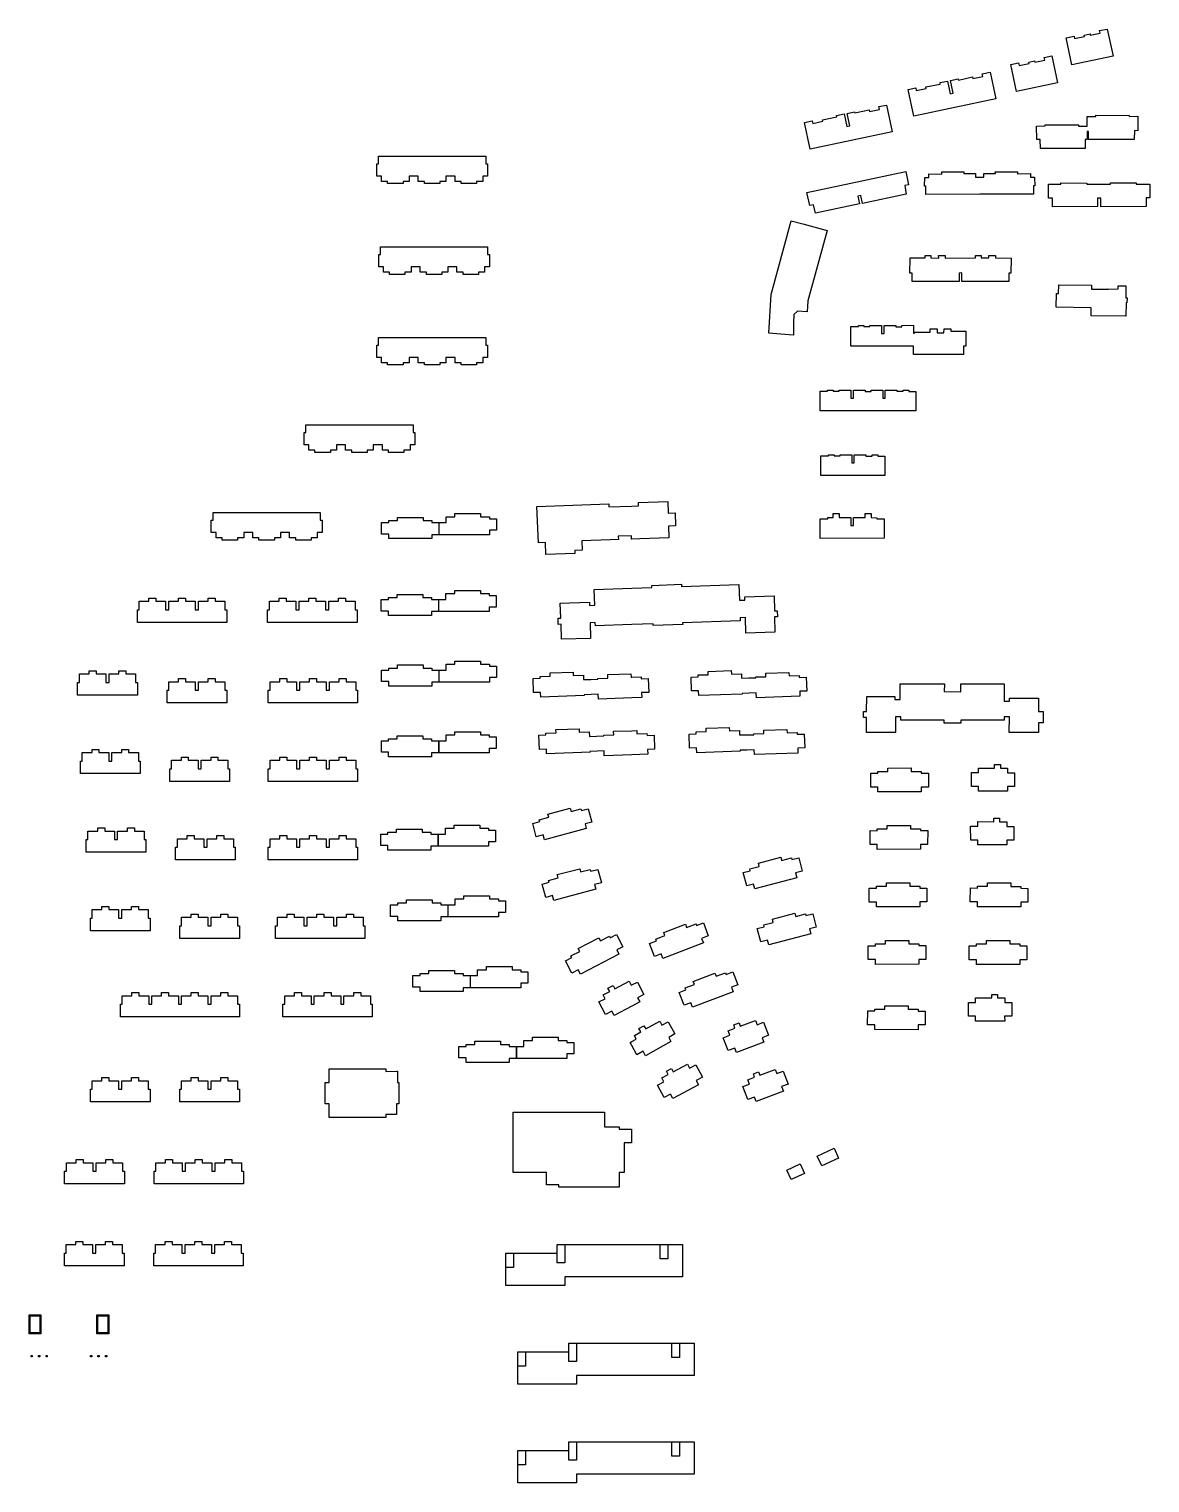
# Model space of a CAD drawing. Header units: inches. Extents: x 115195 to 116766, y 150425 to 152356.
# Drawn here: x 115195 to 115762, y 151501 to 152236 of the extents above; entities that cross this region are included whole.
import ezdxf

# ---------------------------------------------------------------- set-up
doc = ezdxf.new("R2010")
doc.units = ezdxf.units.IN
doc.header["$MEASUREMENT"] = 0
doc.layers.add('DormitoryBuilding', color=7, linetype='Continuous')

msp = doc.modelspace()

# ---------------------------------------------------------------- linework, layer by layer
at = {"layer": 'DormitoryBuilding'}
for points in [[(115722.64, 152217.83), (115719.74, 152231.48), (115723.69, 152232.32), (115723.96, 152231.07), (115728.99, 152232.12), (115728.84, 152232.81), (115731.78, 152233.43), (115731.92, 152232.74), (115736.9, 152233.77), (115736.62, 152235.1), (115740.5, 152235.9), (115743.4, 152222.25)], [(115694.61, 152204.27), (115691.71, 152217.93), (115695.66, 152218.76), (115695.92, 152217.51), (115700.95, 152218.57), (115700.81, 152219.25), (115703.75, 152219.87), (115703.89, 152219.19), (115708.87, 152220.22), (115708.59, 152221.55), (115712.47, 152222.35), (115715.37, 152208.7)], [(115639.76, 152205.38), (115643.62, 152206.16), (115643.9, 152204.83), (115648.95, 152205.9), (115648.79, 152206.64), (115656.04, 152208.13), (115655.9, 152208.82), (115659.76, 152209.61), (115661.11, 152203.24), (115662.54, 152203.55), (115661.19, 152209.9), (115665.05, 152210.73), (115665.18, 152210.14), (115672.41, 152211.68), (115672.53, 152210.91), (115677.59, 152211.95), (115677.3, 152213.34), (115681.2, 152214.14), (115684.05, 152200.64), (115642.62, 152191.88)], [(115587.44, 152188.74), (115591.29, 152189.52), (115591.57, 152188.19), (115596.63, 152189.26), (115596.47, 152190), (115603.71, 152191.48), (115603.57, 152192.17), (115607.43, 152192.97), (115608.79, 152186.6), (115610.22, 152186.9), (115608.87, 152193.26), (115612.73, 152194.08), (115612.85, 152193.49), (115620.08, 152195.03), (115620.21, 152194.27), (115625.26, 152195.31), (115624.98, 152196.69), (115628.88, 152197.49), (115631.73, 152183.99), (115590.29, 152175.23)], [(115754.12, 152180.1), (115731.08, 152180.13), (115731.08, 152184.08), (115730.33, 152184.08), (115730.33, 152180.08), (115729.38, 152180.08), (115729.38, 152175.56), (115706.69, 152175.58), (115706.6, 152180.06), (115704.82, 152180.02), (115704.69, 152186.87), (115709.16, 152186.96), (115709.15, 152187.49), (115725.89, 152187.47), (115725.89, 152186.87), (115730.3, 152186.86), (115730.3, 152191.7), (115734.7, 152191.7), (115734.71, 152192.3), (115751.52, 152192.28), (115751.52, 152191.77), (115755.97, 152191.8), (115756.01, 152184.53), (115754.22, 152184.57)], [(115376.54, 152157.75), (115376.54, 152158.9), (115373.44, 152158.9), (115373.44, 152161.6), (115371.04, 152161.6), (115371.04, 152167.8), (115371.94, 152167.8), (115371.94, 152171.7), (115426.14, 152171.7), (115426.14, 152167.8), (115427.04, 152167.8), (115427.04, 152161.6), (115424.64, 152161.6), (115424.64, 152158.9), (115421.54, 152158.9), (115421.54, 152157.75), (115413.74, 152157.75), (115413.74, 152158.9), (115410.64, 152158.9), (115410.64, 152161.6), (115406.04, 152161.6), (115406.04, 152158.9), (115402.94, 152158.9), (115402.94, 152157.75), (115395.14, 152157.75), (115395.14, 152158.9), (115392.04, 152158.9), (115392.04, 152161.6), (115387.44, 152161.6), (115387.44, 152158.9), (115384.34, 152158.9), (115384.34, 152157.75)], [(115588.58, 152153.34), (115638.56, 152163.91), (115639.89, 152157.23), (115638.06, 152156.87), (115638.86, 152152.47), (115616.62, 152147.76), (115615.79, 152151.67), (115614.36, 152151.37), (115615.19, 152147.46), (115592.87, 152142.74), (115591.89, 152147.1), (115590.08, 152146.69)], [(115648.7, 152152.31), (115648.75, 152156.49), (115648.08, 152156.48), (115648.16, 152160.92), (115650.26, 152160.88), (115650.29, 152162.72), (115656.75, 152162.61), (115656.77, 152163.64), (115668.03, 152163.67), (115668.03, 152162.81), (115673.84, 152162.83), (115673.9, 152161.03), (115678.02, 152161.04), (115678.02, 152162.84), (115683.89, 152162.85), (115683.88, 152163.71), (115695.14, 152163.73), (115695.16, 152162.7), (115701.63, 152162.84), (115701.67, 152161), (115703.77, 152161.05), (115703.86, 152156.61), (115703.19, 152156.61), (115703.19, 152152.44), (115675.98, 152152.46)], [(115760.12, 152146.14), (115737.31, 152146.08), (115737.29, 152150.46), (115735.59, 152150.46), (115735.6, 152146.16), (115712.8, 152146.07), (115712.76, 152150.47), (115710.78, 152150.46), (115710.72, 152157.43), (115717.09, 152157.48), (115717.09, 152158.1), (115730.19, 152158.07), (115730.19, 152157.44), (115742.19, 152157.44), (115742.18, 152158.12), (115755.17, 152158.12), (115755.19, 152157.44), (115762.01, 152157.45), (115762.07, 152150.56), (115760.09, 152150.54)], [(115589.06, 152098.43), (115588.7, 152092.89), (115583.77, 152093.24), (115581.98, 152091.64), (115581.74, 152087.35), (115581.79, 152081.06), (115575.41, 152081.72), (115569.24, 152082.11), (115570.44, 152101.72), (115580.6, 152138.9), (115586.54, 152137.45), (115598.86, 152134.1)], [(115377.5, 152111.87), (115377.5, 152113.02), (115374.4, 152113.02), (115374.4, 152115.72), (115372, 152115.72), (115372, 152121.92), (115372.9, 152121.92), (115372.9, 152125.82), (115427.1, 152125.82), (115427.1, 152121.92), (115428, 152121.92), (115428, 152115.72), (115425.6, 152115.72), (115425.6, 152113.02), (115422.5, 152113.02), (115422.5, 152111.87), (115414.7, 152111.87), (115414.7, 152113.02), (115411.6, 152113.02), (115411.6, 152115.72), (115407, 152115.72), (115407, 152113.02), (115403.9, 152113.02), (115403.9, 152111.87), (115396.1, 152111.87), (115396.1, 152113.02), (115393, 152113.02), (115393, 152115.72), (115388.4, 152115.72), (115388.4, 152113.02), (115385.3, 152113.02), (115385.3, 152111.87)], [(115691.8, 152112.51), (115690.68, 152112.51), (115690.69, 152108.33), (115666.87, 152108.27), (115666.86, 152112.57), (115665.66, 152112.51), (115665.67, 152108.27), (115641.8, 152108.22), (115641.79, 152112.55), (115640.57, 152112.55), (115640.75, 152120.18), (115648.41, 152120.16), (115648.41, 152121.43), (115651.24, 152121.44), (115651.24, 152120.16), (115655.23, 152120.15), (115655.22, 152121.45), (115658.56, 152121.45), (115658.55, 152120.14), (115673.83, 152120.19), (115673.83, 152121.46), (115676.66, 152121.46), (115676.67, 152120.18), (115680.65, 152120.17), (115680.65, 152121.47), (115683.98, 152121.48), (115683.98, 152120.17), (115691.83, 152120.07)], [(115750.47, 152097.48), (115749.98, 152097.48), (115749.91, 152090.68), (115732.4, 152090.87), (115732.41, 152095.03), (115714.69, 152095.21), (115714.76, 152102.21), (115715.91, 152102.2), (115715.95, 152106.66), (115732.53, 152106.5), (115732.51, 152104.44), (115737.88, 152104.42), (115741.19, 152104.42), (115745.97, 152104.52), (115745.94, 152106.05), (115749.92, 152106.14), (115749.88, 152099.99), (115750.49, 152099.98)], [(115642.44, 152086.12), (115642.45, 152082.1), (115643.05, 152082.1), (115643.05, 152082.7), (115650.99, 152082.72), (115650.98, 152084.39), (115654.46, 152084.39), (115654.45, 152082.26), (115657.91, 152082.25), (115657.92, 152084.41), (115661.42, 152084.4), (115661.42, 152083.11), (115668.98, 152083.13), (115668.96, 152075.5), (115667.86, 152075.5), (115667.85, 152071.32), (115642.46, 152071.38), (115642.45, 152075.59), (115610.82, 152075.51), (115610.86, 152085.49), (115614.61, 152085.46), (115614.61, 152086.09), (115617.4, 152086.09), (115617.41, 152085.49), (115620.46, 152085.5), (115620.46, 152086.08), (115626.38, 152086.09), (115626.39, 152081.99), (115627.64, 152082), (115627.63, 152086.1), (115633.58, 152086.01), (115633.57, 152085.41), (115636.64, 152085.42), (115636.64, 152086.1)], [(115376.52, 152066.07), (115376.52, 152067.22), (115373.42, 152067.22), (115373.42, 152069.92), (115371.02, 152069.92), (115371.02, 152076.12), (115371.92, 152076.12), (115371.92, 152080.02), (115426.12, 152080.02), (115426.12, 152076.12), (115427.02, 152076.12), (115427.02, 152069.92), (115424.62, 152069.92), (115424.62, 152067.22), (115421.52, 152067.22), (115421.52, 152066.07), (115413.72, 152066.07), (115413.72, 152067.22), (115410.62, 152067.22), (115410.62, 152069.92), (115406.02, 152069.92), (115406.02, 152067.22), (115402.92, 152067.22), (115402.92, 152066.07), (115395.12, 152066.07), (115395.12, 152067.22), (115392.02, 152067.22), (115392.02, 152069.92), (115387.42, 152069.92), (115387.42, 152067.22), (115384.32, 152067.22), (115384.32, 152066.07)], [(115595.24, 152052.74), (115599.05, 152052.75), (115599.04, 152053.38), (115601.84, 152053.38), (115601.84, 152052.78), (115604.89, 152052.79), (115604.89, 152053.37), (115610.82, 152053.38), (115610.83, 152049.28), (115612.07, 152049.29), (115612.07, 152053.39), (115618.02, 152053.3), (115618.01, 152052.7), (115621.08, 152052.71), (115621.07, 152053.28), (115626.98, 152053.33), (115626.99, 152049.32), (115628.19, 152049.32), (115628.18, 152053.33), (115634.14, 152053.34), (115634.13, 152052.74), (115637.19, 152052.75), (115637.19, 152053.32), (115640.08, 152053.31), (115640.08, 152052.73), (115643.68, 152052.71), (115643.71, 152042.92), (115595.26, 152042.8)], [(115339.79, 152021.89), (115339.79, 152023.04), (115336.69, 152023.04), (115336.69, 152025.74), (115334.29, 152025.74), (115334.29, 152031.94), (115335.19, 152031.94), (115335.19, 152035.84), (115389.39, 152035.84), (115389.39, 152031.94), (115390.29, 152031.94), (115390.29, 152025.74), (115387.89, 152025.74), (115387.89, 152023.04), (115384.79, 152023.04), (115384.79, 152021.89), (115376.99, 152021.89), (115376.99, 152023.04), (115373.89, 152023.04), (115373.89, 152025.74), (115369.29, 152025.74), (115369.29, 152023.04), (115366.19, 152023.04), (115366.19, 152021.89), (115358.39, 152021.89), (115358.39, 152023.04), (115355.29, 152023.04), (115355.29, 152025.74), (115350.69, 152025.74), (115350.69, 152023.04), (115347.59, 152023.04), (115347.59, 152021.89)], [(115618.46, 152020.62), (115618.45, 152020.02), (115621.52, 152020.03), (115621.52, 152020.6), (115624.41, 152020.59), (115624.41, 152020.01), (115628.01, 152019.99), (115628.03, 152010.2), (115611.91, 152010.16), (115595.7, 152010.12), (115595.68, 152020.06), (115599.49, 152020.07), (115599.49, 152020.7), (115602.29, 152020.71), (115602.29, 152020.11), (115605.34, 152020.11), (115605.34, 152020.69), (115611.27, 152020.71), (115611.28, 152016.61), (115611.9, 152016.61), (115612.52, 152016.61), (115612.51, 152020.71)], [(115342.45, 151991.42), (115342.45, 151987.52), (115343.35, 151987.52), (115343.35, 151981.32), (115340.95, 151981.32), (115340.95, 151978.62), (115337.85, 151978.62), (115337.85, 151977.47), (115330.05, 151977.47), (115330.05, 151978.62), (115326.95, 151978.62), (115326.95, 151981.32), (115322.35, 151981.32), (115322.35, 151978.62), (115319.25, 151978.62), (115319.25, 151977.47), (115311.45, 151977.47), (115311.45, 151978.62), (115308.35, 151978.62), (115308.35, 151981.32), (115303.75, 151981.32), (115303.75, 151978.62), (115300.65, 151978.62), (115300.65, 151977.47), (115292.85, 151977.47), (115292.85, 151978.62), (115289.75, 151978.62), (115289.75, 151981.32), (115287.35, 151981.32), (115287.35, 151987.52), (115288.25, 151987.52), (115288.25, 151991.42), (115294.35, 151991.42)], [(115423.57, 151990.95), (115423.57, 151989.35), (115427.97, 151989.35), (115427.97, 151988.35), (115431.57, 151988.35), (115431.57, 151982.55), (115427.97, 151982.55), (115427.97, 151980.25), (115402.57, 151980.25), (115402.57, 151986.35), (115406.17, 151986.35), (115406.17, 151989.35), (115410.57, 151989.35), (115410.57, 151990.95), (115415.57, 151990.95), (115418.57, 151990.95)], [(115518.17, 151997.05), (115518.37, 151991.21), (115521.87, 151991.33), (115522.1, 151984.69), (115518.56, 151984.56), (115518.77, 151978.71), (115504.08, 151978.2), (115500, 151978.06), (115499.88, 151978.06), (115499.83, 151979.69), (115493.2, 151979.45), (115493.27, 151977.82), (115489.04, 151977.67), (115474.73, 151977.19), (115474.89, 151972.38), (115471.22, 151972.26), (115471.27, 151970.73), (115456.58, 151970.24), (115456.37, 151976.33), (115452.77, 151976.21), (115452.07, 151994.55), (115488.35, 151995.92), (115488.41, 151994.3), (115500, 151994.72), (115503.45, 151994.85), (115503.39, 151996.49)], [(115627.62, 151988.24), (115627.64, 151978.45), (115595.31, 151978.38), (115595.29, 151988.31), (115599.1, 151988.32), (115599.1, 151988.95), (115601.89, 151988.96), (115601.89, 151990.91), (115604.94, 151990.91), (115604.94, 151988.94), (115610.87, 151988.96), (115610.88, 151984.86), (115612.13, 151984.86), (115612.12, 151988.96), (115618.07, 151988.87), (115618.06, 151990.96), (115621.12, 151990.95), (115621.13, 151988.86), (115624.02, 151988.84), (115624.01, 151988.26)], [(115394.45, 151988.95), (115394.45, 151987.35), (115398.85, 151987.35), (115398.85, 151986.35), (115402.45, 151986.35), (115402.45, 151980.25), (115398.85, 151980.25), (115398.85, 151978.25), (115377.05, 151978.25), (115377.05, 151980.55), (115373.45, 151980.55), (115373.45, 151986.35), (115377.05, 151986.35), (115377.05, 151987.35), (115381.45, 151987.35), (115381.45, 151988.95), (115386.45, 151988.95), (115389.45, 151988.95)], [(115525.09, 151955.25), (115525.13, 151954.07), (115554.22, 151955.06), (115554.51, 151947.06), (115557.19, 151947.16), (115557.13, 151948.86), (115571.96, 151949.41), (115572.15, 151941.77), (115573.58, 151941.81), (115573.68, 151938.73), (115572.23, 151938.7), (115572.41, 151931.03), (115557.73, 151930.52), (115557.46, 151938.39), (115554.8, 151938.29), (115554.85, 151936.7), (115525.73, 151935.74), (115525.76, 151934.79), (115510.78, 151934.29), (115510.75, 151935.21), (115500, 151934.84), (115481.61, 151934.2), (115481.56, 151935.8), (115478.9, 151935.71), (115479.17, 151927.84), (115464.49, 151927.34), (115464.23, 151934.97), (115462.78, 151934.92), (115462.7, 151937.99), (115464.13, 151938.04), (115463.87, 151945.68), (115478.56, 151946.17), (115478.62, 151944.47), (115481.3, 151944.57), (115481.02, 151952.57), (115500, 151953.23), (115510.14, 151953.59), (115510.11, 151954.62)], [(115289.3, 151948.22), (115289.3, 151946.62), (115294.25, 151946.62), (115294.25, 151942.32), (115295.15, 151942.32), (115295.15, 151935.92), (115280.15, 151935.92), (115279.95, 151935.92), (115265.15, 151935.92), (115264.95, 151935.92), (115249.95, 151935.92), (115249.95, 151942.32), (115250.85, 151942.32), (115250.85, 151946.62), (115255.8, 151946.62), (115255.8, 151948.22), (115259.3, 151948.22), (115259.3, 151946.62), (115264.25, 151946.62), (115264.25, 151942.32), (115264.95, 151942.32), (115265.15, 151942.32), (115265.85, 151942.32), (115265.85, 151946.62), (115270.8, 151946.62), (115270.8, 151948.22), (115274.3, 151948.22), (115274.3, 151946.62), (115279.25, 151946.62), (115279.25, 151942.32), (115279.95, 151942.32), (115280.15, 151942.32), (115280.85, 151942.32), (115280.85, 151946.62), (115285.8, 151946.62), (115285.8, 151948.22)], [(115355.2, 151948.22), (115355.2, 151946.62), (115360.15, 151946.62), (115360.15, 151942.32), (115361.05, 151942.32), (115361.05, 151935.92), (115346.05, 151935.92), (115345.85, 151935.92), (115331.05, 151935.92), (115330.85, 151935.92), (115315.85, 151935.92), (115315.85, 151942.32), (115316.75, 151942.32), (115316.75, 151946.62), (115321.7, 151946.62), (115321.7, 151948.22), (115325.2, 151948.22), (115325.2, 151946.62), (115330.15, 151946.62), (115330.15, 151942.32), (115330.85, 151942.32), (115331.05, 151942.32), (115331.75, 151942.32), (115331.75, 151946.62), (115336.7, 151946.62), (115336.7, 151948.22), (115340.2, 151948.22), (115340.2, 151946.62), (115345.15, 151946.62), (115345.15, 151942.32), (115345.85, 151942.32), (115346.05, 151942.32), (115346.75, 151942.32), (115346.75, 151946.62), (115351.7, 151946.62), (115351.7, 151948.22)], [(115373.32, 151947.44), (115376.92, 151947.44), (115376.92, 151948.44), (115381.32, 151948.44), (115381.32, 151950.04), (115386.32, 151950.04), (115389.32, 151950.04), (115394.32, 151950.04), (115394.32, 151948.44), (115398.72, 151948.44), (115398.72, 151947.44), (115402.32, 151947.44), (115402.32, 151941.34), (115398.72, 151941.34), (115398.72, 151939.34), (115376.92, 151939.34), (115376.92, 151941.64), (115373.32, 151941.64)], [(115402.44, 151947.44), (115406.04, 151947.44), (115406.04, 151950.44), (115410.44, 151950.44), (115410.44, 151952.04), (115415.44, 151952.04), (115418.44, 151952.04), (115423.44, 151952.04), (115423.44, 151950.44), (115427.84, 151950.44), (115427.84, 151949.44), (115431.44, 151949.44), (115431.44, 151943.64), (115427.84, 151943.64), (115427.84, 151941.34), (115402.44, 151941.34)], [(115244.1, 151911.42), (115244.1, 151909.82), (115249.05, 151909.82), (115249.05, 151905.52), (115249.95, 151905.52), (115249.95, 151899.12), (115234.95, 151899.12), (115234.75, 151899.12), (115219.75, 151899.12), (115219.75, 151905.52), (115220.65, 151905.52), (115220.65, 151909.82), (115225.6, 151909.82), (115225.6, 151911.42), (115229.1, 151911.42), (115229.1, 151909.82), (115234.05, 151909.82), (115234.05, 151905.52), (115234.75, 151905.52), (115234.95, 151905.52), (115235.65, 151905.52), (115235.65, 151909.82), (115240.6, 151909.82), (115240.6, 151911.42)], [(115394.45, 151914.38), (115394.45, 151912.78), (115398.85, 151912.78), (115398.85, 151911.78), (115402.45, 151911.78), (115402.45, 151905.68), (115398.85, 151905.68), (115398.85, 151903.68), (115377.05, 151903.68), (115377.05, 151905.98), (115373.45, 151905.98), (115373.45, 151911.78), (115377.05, 151911.78), (115377.05, 151912.78), (115381.45, 151912.78), (115381.45, 151914.38), (115386.45, 151914.38), (115389.45, 151914.38)], [(115423.57, 151916.38), (115423.57, 151914.78), (115427.97, 151914.78), (115427.97, 151913.78), (115431.57, 151913.78), (115431.57, 151907.98), (115427.97, 151907.98), (115427.97, 151905.68), (115402.57, 151905.68), (115402.57, 151911.78), (115406.17, 151911.78), (115406.17, 151914.78), (115410.57, 151914.78), (115410.57, 151916.38), (115415.57, 151916.38), (115418.57, 151916.38)], [(115470.39, 151910.8), (115470.44, 151909.11), (115475.53, 151909.27), (115475.61, 151906.95), (115479.22, 151907.06), (115482.84, 151907.16), (115482.82, 151907.6), (115487.9, 151907.76), (115487.85, 151909.49), (115499.57, 151909.85), (115499.63, 151908.18), (115500, 151908.19), (115504.72, 151908.34), (115504.75, 151907.41), (115508.35, 151907.52), (115508.57, 151900.49), (115505, 151900.38), (115505.08, 151897.94), (115500, 151897.75), (115483.14, 151897.12), (115483.07, 151899.56), (115479.48, 151899.45), (115475.9, 151899.33), (115475.92, 151898.89), (115453.97, 151898.07), (115453.89, 151900.51), (115450.33, 151900.38), (115450.08, 151907.55), (115453.65, 151907.63), (115453.63, 151908.61), (115458.72, 151908.77), (115458.67, 151910.46)], [(115550.32, 151911.5), (115550.37, 151909.81), (115555.46, 151909.96), (115555.52, 151907.72), (115559.14, 151907.83), (115562.76, 151907.93), (115562.75, 151908.3), (115567.83, 151908.45), (115567.77, 151910.19), (115579.5, 151910.55), (115579.55, 151908.88), (115584.65, 151909.03), (115584.68, 151908.1), (115588.27, 151908.21), (115588.5, 151901.19), (115584.93, 151901.07), (115585.01, 151898.64), (115563.07, 151897.82), (115562.99, 151900.26), (115559.41, 151900.14), (115555.83, 151900.03), (115555.84, 151899.58), (115533.89, 151898.92), (115533.82, 151901.38), (115530.22, 151901.27), (115530, 151908.24), (115533.59, 151908.36), (115533.55, 151909.31), (115538.64, 151909.46), (115538.59, 151911.15)], [(115289.3, 151907.52), (115289.3, 151905.92), (115294.25, 151905.92), (115294.25, 151901.62), (115295.15, 151901.62), (115295.15, 151895.22), (115280.15, 151895.22), (115279.95, 151895.22), (115264.95, 151895.22), (115264.95, 151901.62), (115265.85, 151901.62), (115265.85, 151905.92), (115270.8, 151905.92), (115270.8, 151907.52), (115274.3, 151907.52), (115274.3, 151905.92), (115279.25, 151905.92), (115279.25, 151901.62), (115279.95, 151901.62), (115280.15, 151901.62), (115280.85, 151901.62), (115280.85, 151905.92), (115285.8, 151905.92), (115285.8, 151907.52)], [(115355.5, 151907.52), (115355.5, 151905.92), (115360.45, 151905.92), (115360.45, 151901.62), (115361.35, 151901.62), (115361.35, 151895.22), (115346.35, 151895.22), (115346.15, 151895.22), (115331.35, 151895.22), (115331.15, 151895.22), (115316.15, 151895.22), (115316.15, 151901.62), (115317.05, 151901.62), (115317.05, 151905.92), (115322, 151905.92), (115322, 151907.52), (115325.5, 151907.52), (115325.5, 151905.92), (115330.45, 151905.92), (115330.45, 151901.62), (115331.15, 151901.62), (115331.35, 151901.62), (115332.05, 151901.62), (115332.05, 151905.92), (115337, 151905.92), (115337, 151907.52), (115340.5, 151907.52), (115340.5, 151905.92), (115345.45, 151905.92), (115345.45, 151901.62), (115346.15, 151901.62), (115346.35, 151901.62), (115347.05, 151901.62), (115347.05, 151905.92), (115352, 151905.92), (115352, 151907.52)], [(115658.08, 151900.89), (115666.46, 151900.86), (115666.47, 151904.82), (115688.41, 151904.76), (115688.39, 151896), (115691.07, 151896), (115691.07, 151897.6), (115705.69, 151897.55), (115705.67, 151890.92), (115708.09, 151890.92), (115708.06, 151885.18), (115705.64, 151885.18), (115705.64, 151880.21), (115690.95, 151880.21), (115690.98, 151888.13), (115688.34, 151888.14), (115688.33, 151886.53), (115666.42, 151886.49), (115666.41, 151884.94), (115658.03, 151884.95), (115658.04, 151886.49), (115636.11, 151886.5), (115636.11, 151888.1), (115633.44, 151888.11), (115633.43, 151880.19), (115618.74, 151880.18), (115618.78, 151887.78), (115617.13, 151887.79), (115617.14, 151890.86), (115618.8, 151890.85), (115618.84, 151898.51), (115633.02, 151898.47), (115633.02, 151896.87), (115635.7, 151896.86), (115635.72, 151904.9), (115658.09, 151904.84)], [(115402.48, 151876.02), (115406.08, 151876.02), (115406.08, 151879.02), (115410.48, 151879.02), (115410.48, 151880.62), (115415.48, 151880.62), (115418.48, 151880.62), (115423.48, 151880.62), (115423.48, 151879.02), (115427.88, 151879.02), (115427.88, 151878.02), (115431.48, 151878.02), (115431.48, 151872.22), (115427.88, 151872.22), (115427.88, 151869.92), (115402.48, 151869.92)], [(115473.36, 151882.14), (115473.41, 151880.45), (115478.5, 151880.61), (115478.57, 151878.29), (115482.19, 151878.39), (115485.81, 151878.5), (115485.79, 151878.94), (115490.87, 151879.1), (115490.82, 151880.83), (115500, 151881.11), (115502.54, 151881.19), (115502.6, 151879.52), (115507.69, 151879.68), (115507.72, 151878.75), (115511.32, 151878.86), (115511.54, 151871.83), (115507.97, 151871.72), (115508.05, 151869.28), (115500, 151868.98), (115486.11, 151868.47), (115486.04, 151870.9), (115482.45, 151870.79), (115478.87, 151870.67), (115478.88, 151870.23), (115456.94, 151869.41), (115456.86, 151871.85), (115453.3, 151871.72), (115453.05, 151878.89), (115456.62, 151878.97), (115456.6, 151879.95), (115461.69, 151880.11), (115461.63, 151881.8)], [(115549.32, 151882.73), (115549.37, 151881.04), (115554.46, 151881.19), (115554.52, 151879.01), (115558.14, 151879.05), (115561.76, 151879.08), (115561.75, 151879.53), (115566.83, 151879.68), (115566.77, 151881.42), (115578.5, 151881.78), (115578.55, 151880.11), (115583.65, 151880.26), (115583.68, 151879.33), (115587.27, 151879.44), (115587.5, 151872.42), (115583.93, 151872.3), (115584.01, 151869.86), (115562.07, 151869.05), (115561.99, 151871.49), (115558.41, 151871.37), (115554.83, 151871.25), (115554.84, 151870.81), (115532.89, 151870), (115532.81, 151872.43), (115529.25, 151872.3), (115529, 151879.47), (115532.58, 151879.54), (115532.55, 151880.54), (115537.64, 151880.67), (115537.59, 151882.38)], [(115373.36, 151876.02), (115376.96, 151876.02), (115376.96, 151877.02), (115381.36, 151877.02), (115381.36, 151878.62), (115386.36, 151878.62), (115389.36, 151878.62), (115394.36, 151878.62), (115394.36, 151877.02), (115398.76, 151877.02), (115398.76, 151876.02), (115402.36, 151876.02), (115402.36, 151869.92), (115398.76, 151869.92), (115398.76, 151867.92), (115376.96, 151867.92), (115376.96, 151870.22), (115373.36, 151870.22)], [(115245.52, 151871.72), (115245.52, 151870.12), (115250.47, 151870.12), (115250.47, 151865.82), (115251.37, 151865.82), (115251.37, 151859.42), (115236.37, 151859.42), (115236.17, 151859.42), (115221.17, 151859.42), (115221.17, 151865.82), (115222.07, 151865.82), (115222.07, 151870.12), (115227.02, 151870.12), (115227.02, 151871.72), (115230.52, 151871.72), (115230.52, 151870.12), (115235.47, 151870.12), (115235.47, 151865.82), (115236.17, 151865.82), (115236.37, 151865.82), (115237.07, 151865.82), (115237.07, 151870.12), (115242.02, 151870.12), (115242.02, 151871.72)], [(115290.72, 151867.82), (115290.72, 151866.22), (115295.67, 151866.22), (115295.67, 151861.92), (115296.57, 151861.92), (115296.57, 151855.52), (115281.57, 151855.52), (115281.37, 151855.52), (115266.37, 151855.52), (115266.37, 151861.92), (115267.27, 151861.92), (115267.27, 151866.22), (115272.22, 151866.22), (115272.22, 151867.82), (115275.72, 151867.82), (115275.72, 151866.22), (115280.67, 151866.22), (115280.67, 151861.92), (115281.37, 151861.92), (115281.57, 151861.92), (115282.27, 151861.92), (115282.27, 151866.22), (115287.22, 151866.22), (115287.22, 151867.82)], [(115355.5, 151867.82), (115355.5, 151866.22), (115360.45, 151866.22), (115360.45, 151861.92), (115361.35, 151861.92), (115361.35, 151855.52), (115346.35, 151855.52), (115346.15, 151855.52), (115331.35, 151855.52), (115331.15, 151855.52), (115316.15, 151855.52), (115316.15, 151861.92), (115317.05, 151861.92), (115317.05, 151866.22), (115322, 151866.22), (115322, 151867.82), (115325.5, 151867.82), (115325.5, 151866.22), (115330.45, 151866.22), (115330.45, 151861.92), (115331.15, 151861.92), (115331.35, 151861.92), (115332.05, 151861.92), (115332.05, 151866.22), (115337, 151866.22), (115337, 151867.82), (115340.5, 151867.82), (115340.5, 151866.22), (115345.45, 151866.22), (115345.45, 151861.92), (115346.15, 151861.92), (115346.35, 151861.92), (115347.05, 151861.92), (115347.05, 151866.22), (115352, 151866.22), (115352, 151867.82)], [(115620.87, 151859.64), (115624.46, 151859.63), (115624.46, 151860.57), (115629.58, 151860.56), (115629.58, 151862.28), (115641.3, 151862.3), (115641.31, 151860.58), (115646.4, 151860.59), (115646.4, 151859.65), (115650.01, 151859.65), (115650, 151852.64), (115646.39, 151852.63), (115646.39, 151850.22), (115624.47, 151850.2), (115624.47, 151852.63), (115620.86, 151852.63)], [(115683.54, 151864.08), (115686.43, 151864.07), (115686.42, 151862.27), (115690.07, 151862.27), (115690.07, 151859.81), (115693.65, 151859.82), (115693.63, 151852.96), (115690.05, 151852.95), (115690.06, 151850.49), (115675.35, 151850.5), (115675.35, 151852.96), (115671.77, 151852.95), (115671.75, 151859.98), (115675.35, 151859.99), (115675.35, 151862.28), (115683.54, 151862.27)], [(115449.88, 151834.23), (115453.42, 151835.16), (115453.18, 151836.09), (115457.99, 151837.35), (115457.57, 151838.98), (115468.92, 151841.98), (115469.35, 151840.33), (115474.28, 151841.62), (115474.52, 151840.74), (115478.01, 151841.67), (115479.85, 151834.9), (115476.39, 151833.99), (115477.02, 151831.63), (115455.82, 151826), (115455.19, 151828.41), (115451.72, 151827.5)], [(115683.18, 151836.94), (115686.06, 151836.94), (115686.06, 151835.14), (115689.7, 151835.14), (115689.71, 151832.68), (115693.28, 151832.69), (115693.26, 151825.83), (115689.69, 151825.82), (115689.69, 151823.36), (115674.99, 151823.37), (115674.98, 151825.83), (115671.41, 151825.82), (115671.38, 151832.85), (115674.99, 151832.86), (115674.98, 151835.15), (115683.18, 151835.14)], [(115248.42, 151832.02), (115248.42, 151830.42), (115253.37, 151830.42), (115253.37, 151826.12), (115254.27, 151826.12), (115254.27, 151819.72), (115239.27, 151819.72), (115239.07, 151819.72), (115224.07, 151819.72), (115224.07, 151826.12), (115224.97, 151826.12), (115224.97, 151830.42), (115229.92, 151830.42), (115229.92, 151832.02), (115233.42, 151832.02), (115233.42, 151830.42), (115238.37, 151830.42), (115238.37, 151826.12), (115239.07, 151826.12), (115239.27, 151826.12), (115239.97, 151826.12), (115239.97, 151830.42), (115244.92, 151830.42), (115244.92, 151832.02)], [(115373.03, 151828.83), (115376.63, 151828.83), (115376.63, 151829.83), (115381.03, 151829.83), (115381.03, 151831.43), (115386.03, 151831.43), (115389.03, 151831.43), (115394.03, 151831.43), (115394.03, 151829.83), (115398.43, 151829.83), (115398.43, 151828.83), (115402.03, 151828.83), (115402.03, 151822.73), (115398.43, 151822.73), (115398.43, 151820.73), (115376.63, 151820.73), (115376.63, 151823.03), (115373.03, 151823.03)], [(115402.15, 151828.83), (115405.75, 151828.83), (115405.75, 151831.83), (115410.15, 151831.83), (115410.15, 151833.43), (115415.15, 151833.43), (115418.15, 151833.43), (115423.15, 151833.43), (115423.15, 151831.83), (115427.55, 151831.83), (115427.55, 151830.83), (115431.15, 151830.83), (115431.15, 151825.03), (115427.55, 151825.03), (115427.55, 151822.73), (115402.15, 151822.73)], [(115620.52, 151830.6), (115624.11, 151830.59), (115624.11, 151831.53), (115629.22, 151831.52), (115629.23, 151833.23), (115640.95, 151833.26), (115640.95, 151831.54), (115646.05, 151831.55), (115646.05, 151830.61), (115649.66, 151830.6), (115649.65, 151823.59), (115646.04, 151823.59), (115646.04, 151821.17), (115624.12, 151821.15), (115624.12, 151823.59), (115620.51, 151823.59)], [(115298.57, 151826.52), (115298.57, 151822.22), (115299.47, 151822.22), (115299.47, 151815.82), (115284.47, 151815.82), (115284.27, 151815.82), (115269.27, 151815.82), (115269.27, 151822.22), (115270.17, 151822.22), (115270.17, 151826.52), (115275.12, 151826.52), (115275.12, 151828.12), (115278.62, 151828.12), (115278.62, 151826.52), (115283.57, 151826.52), (115283.57, 151822.22), (115284.27, 151822.22), (115284.47, 151822.22), (115285.17, 151822.22), (115285.17, 151826.52), (115290.12, 151826.52), (115290.12, 151828.12), (115293.62, 151828.12), (115293.62, 151826.52)], [(115355.5, 151828.12), (115355.5, 151826.52), (115360.45, 151826.52), (115360.45, 151822.22), (115361.35, 151822.22), (115361.35, 151815.82), (115346.35, 151815.82), (115346.15, 151815.82), (115331.35, 151815.82), (115331.15, 151815.82), (115316.15, 151815.82), (115316.15, 151822.22), (115317.05, 151822.22), (115317.05, 151826.52), (115322, 151826.52), (115322, 151828.12), (115325.5, 151828.12), (115325.5, 151826.52), (115330.45, 151826.52), (115330.45, 151822.22), (115331.15, 151822.22), (115331.35, 151822.22), (115332.05, 151822.22), (115332.05, 151826.52), (115337, 151826.52), (115337, 151828.12), (115340.5, 151828.12), (115340.5, 151826.52), (115345.45, 151826.52), (115345.45, 151822.22), (115346.15, 151822.22), (115346.35, 151822.22), (115347.05, 151822.22), (115347.05, 151826.52), (115352, 151826.52), (115352, 151828.12)], [(115556.39, 151809.41), (115559.93, 151810.35), (115559.69, 151811.28), (115564.5, 151812.54), (115564.07, 151814.17), (115575.38, 151817.18), (115575.81, 151815.53), (115580.75, 151816.82), (115580.98, 151815.94), (115584.48, 151816.87), (115586.23, 151810.12), (115582.79, 151809.21), (115583.42, 151806.82), (115562.26, 151801.16), (115561.62, 151803.59), (115558.15, 151802.67)], [(115454.64, 151803.59), (115458.18, 151804.53), (115457.94, 151805.46), (115462.75, 151806.72), (115462.33, 151808.35), (115473.68, 151811.35), (115474.11, 151809.7), (115479.04, 151810.99), (115479.28, 151810.11), (115482.77, 151811.03), (115484.61, 151804.27), (115481.15, 151803.36), (115481.78, 151801), (115460.58, 151795.37), (115459.95, 151797.78), (115456.48, 151796.87)], [(115620.14, 151801.5), (115623.73, 151801.51), (115623.73, 151802.45), (115628.85, 151802.45), (115628.85, 151804.16), (115640.57, 151804.21), (115640.58, 151802.49), (115645.67, 151802.51), (115645.67, 151801.57), (115649.29, 151801.57), (115649.29, 151794.56), (115645.68, 151794.55), (115645.69, 151792.14), (115623.77, 151792.07), (115623.76, 151794.51), (115620.15, 151794.5)], [(115671.26, 151801.61), (115674.85, 151801.58), (115674.86, 151802.52), (115679.97, 151802.48), (115679.99, 151804.19), (115691.71, 151804.14), (115691.7, 151802.43), (115696.8, 151802.4), (115696.79, 151801.46), (115700.4, 151801.43), (115700.35, 151794.43), (115696.74, 151794.44), (115696.73, 151792.03), (115674.8, 151792.14), (115674.82, 151794.58), (115671.21, 151794.6)], [(115250.52, 151792.32), (115250.52, 151790.72), (115255.47, 151790.72), (115255.47, 151786.42), (115256.37, 151786.42), (115256.37, 151780.02), (115241.37, 151780.02), (115241.17, 151780.02), (115226.17, 151780.02), (115226.17, 151786.42), (115227.07, 151786.42), (115227.07, 151790.72), (115232.02, 151790.72), (115232.02, 151792.32), (115235.52, 151792.32), (115235.52, 151790.72), (115240.47, 151790.72), (115240.47, 151786.42), (115241.17, 151786.42), (115241.37, 151786.42), (115242.07, 151786.42), (115242.07, 151790.72), (115247.02, 151790.72), (115247.02, 151792.32)], [(115378.01, 151793.06), (115381.61, 151793.06), (115381.61, 151794.06), (115386.01, 151794.06), (115386.01, 151795.66), (115391.01, 151795.66), (115394.01, 151795.66), (115399.01, 151795.66), (115399.01, 151794.06), (115403.41, 151794.06), (115403.41, 151793.06), (115407.01, 151793.06), (115407.01, 151786.96), (115403.41, 151786.96), (115403.41, 151784.96), (115381.61, 151784.96), (115381.61, 151787.26), (115378.01, 151787.26)], [(115407.13, 151793.06), (115410.73, 151793.06), (115410.73, 151796.06), (115415.13, 151796.06), (115415.13, 151797.66), (115420.13, 151797.66), (115423.13, 151797.66), (115428.13, 151797.66), (115428.13, 151796.06), (115432.53, 151796.06), (115432.53, 151795.06), (115436.13, 151795.06), (115436.13, 151789.26), (115432.53, 151789.26), (115432.53, 151786.96), (115407.13, 151786.96)], [(115295.72, 151788.42), (115295.72, 151786.82), (115300.67, 151786.82), (115300.67, 151782.52), (115301.57, 151782.52), (115301.57, 151776.12), (115286.57, 151776.12), (115286.37, 151776.12), (115271.37, 151776.12), (115271.37, 151782.52), (115272.27, 151782.52), (115272.27, 151786.82), (115277.22, 151786.82), (115277.22, 151788.42), (115280.72, 151788.42), (115280.72, 151786.82), (115285.67, 151786.82), (115285.67, 151782.52), (115286.37, 151782.52), (115286.57, 151782.52), (115287.27, 151782.52), (115287.27, 151786.82), (115292.22, 151786.82), (115292.22, 151788.42)], [(115359.2, 151788.42), (115359.2, 151786.82), (115364.15, 151786.82), (115364.15, 151782.52), (115365.05, 151782.52), (115365.05, 151776.12), (115350.05, 151776.12), (115349.85, 151776.12), (115335.05, 151776.12), (115334.85, 151776.12), (115319.85, 151776.12), (115319.85, 151782.52), (115320.75, 151782.52), (115320.75, 151786.82), (115325.7, 151786.82), (115325.7, 151788.42), (115329.2, 151788.42), (115329.2, 151786.82), (115334.15, 151786.82), (115334.15, 151782.52), (115334.85, 151782.52), (115335.05, 151782.52), (115335.75, 151782.52), (115335.75, 151786.82), (115340.7, 151786.82), (115340.7, 151788.42), (115344.2, 151788.42), (115344.2, 151786.82), (115349.15, 151786.82), (115349.15, 151782.52), (115349.85, 151782.52), (115350.05, 151782.52), (115350.75, 151782.52), (115350.75, 151786.82), (115355.7, 151786.82), (115355.7, 151788.42)], [(115563.48, 151781.09), (115567.02, 151782.03), (115566.78, 151782.96), (115571.59, 151784.22), (115571.16, 151785.85), (115582.47, 151788.86), (115582.9, 151787.2), (115587.84, 151788.5), (115588.07, 151787.62), (115591.57, 151788.55), (115593.32, 151781.8), (115589.88, 151780.88), (115590.51, 151778.5), (115569.35, 151772.83), (115568.71, 151775.26), (115565.24, 151774.34)], [(115466.44, 151764.74), (115469.69, 151766.42), (115469.26, 151767.27), (115473.68, 151769.55), (115472.91, 151771.04), (115483.34, 151776.44), (115484.12, 151774.92), (115488.66, 151777.25), (115489.07, 151776.44), (115492.29, 151778.11), (115495.55, 151771.9), (115492.37, 151770.26), (115493.49, 151768.1), (115474.03, 151757.99), (115472.88, 151760.21), (115469.7, 151758.57)], [(115509.05, 151773.57), (115512.48, 151774.88), (115512.14, 151775.77), (115516.79, 151777.53), (115516.2, 151779.11), (115527.13, 151783.28), (115527.73, 151781.68), (115532.5, 151783.48), (115532.82, 151782.63), (115536.21, 151783.92), (115538.66, 151777.39), (115535.33, 151776.12), (115536.21, 151773.82), (115515.75, 151765.98), (115514.86, 151768.32), (115511.5, 151767.05)], [(115619.62, 151772.4), (115623.21, 151772.4), (115623.21, 151773.35), (115628.32, 151773.35), (115628.32, 151775.06), (115640.05, 151775.11), (115640.05, 151773.39), (115645.15, 151773.41), (115645.15, 151772.47), (115648.76, 151772.47), (115648.77, 151765.46), (115645.16, 151765.45), (115645.16, 151763.03), (115623.24, 151762.97), (115623.24, 151765.41), (115619.62, 151765.39)], [(115670.73, 151772.38), (115674.31, 151772.37), (115674.32, 151773.31), (115679.43, 151773.3), (115679.43, 151775.01), (115691.16, 151775.04), (115691.16, 151773.32), (115696.26, 151773.33), (115696.26, 151772.39), (115699.87, 151772.38), (115699.86, 151765.37), (115696.25, 151765.37), (115696.25, 151762.95), (115674.33, 151762.93), (115674.33, 151765.37), (115670.71, 151765.37)], [(115389.33, 151757.3), (115392.93, 151757.3), (115392.93, 151758.3), (115397.33, 151758.3), (115397.33, 151759.9), (115402.33, 151759.9), (115405.33, 151759.9), (115410.33, 151759.9), (115410.33, 151758.3), (115414.73, 151758.3), (115414.73, 151757.3), (115418.33, 151757.3), (115418.33, 151751.2), (115414.73, 151751.2), (115414.73, 151749.2), (115392.93, 151749.2), (115392.93, 151751.5), (115389.33, 151751.5)], [(115418.45, 151757.3), (115422.05, 151757.3), (115422.05, 151760.3), (115426.45, 151760.3), (115426.45, 151761.9), (115431.45, 151761.9), (115434.45, 151761.9), (115439.45, 151761.9), (115439.45, 151760.3), (115443.85, 151760.3), (115443.85, 151759.3), (115447.45, 151759.3), (115447.45, 151753.5), (115443.85, 151753.5), (115443.85, 151751.2), (115418.45, 151751.2)], [(115523.96, 151748.85), (115527.39, 151750.15), (115527.05, 151751.05), (115531.7, 151752.81), (115531.11, 151754.38), (115542.08, 151758.56), (115542.69, 151756.96), (115547.46, 151758.76), (115547.78, 151757.91), (115551.16, 151759.2), (115553.7, 151752.67), (115550.36, 151751.4), (115551.22, 151749.12), (115530.74, 151741.29), (115529.85, 151743.62), (115526.51, 151742.35)], [(115295.72, 151748.72), (115295.72, 151747.12), (115300.67, 151747.12), (115300.67, 151742.82), (115301.57, 151742.82), (115301.57, 151736.42), (115286.57, 151736.42), (115286.37, 151736.42), (115271.57, 151736.42), (115271.37, 151736.42), (115256.57, 151736.42), (115256.37, 151736.42), (115241.37, 151736.42), (115241.37, 151742.82), (115242.27, 151742.82), (115242.27, 151747.12), (115247.22, 151747.12), (115247.22, 151748.72), (115250.72, 151748.72), (115250.72, 151747.12), (115255.67, 151747.12), (115255.67, 151742.82), (115256.37, 151742.82), (115256.57, 151742.82), (115257.27, 151742.82), (115257.27, 151747.12), (115262.22, 151747.12), (115262.22, 151748.72), (115265.72, 151748.72), (115265.72, 151747.12), (115270.67, 151747.12), (115270.67, 151742.82), (115271.37, 151742.82), (115271.57, 151742.82), (115272.27, 151742.82), (115272.27, 151747.12), (115277.22, 151747.12), (115277.22, 151748.72), (115280.72, 151748.72), (115280.72, 151747.12), (115285.67, 151747.12), (115285.67, 151742.82), (115286.37, 151742.82), (115286.57, 151742.82), (115287.27, 151742.82), (115287.27, 151747.12), (115292.22, 151747.12), (115292.22, 151748.72)], [(115362.9, 151748.72), (115362.9, 151747.12), (115367.85, 151747.12), (115367.85, 151742.82), (115368.75, 151742.82), (115368.75, 151736.42), (115353.75, 151736.42), (115353.55, 151736.42), (115338.75, 151736.42), (115338.55, 151736.42), (115323.55, 151736.42), (115323.55, 151742.82), (115324.45, 151742.82), (115324.45, 151747.12), (115329.4, 151747.12), (115329.4, 151748.72), (115332.9, 151748.72), (115332.9, 151747.12), (115337.85, 151747.12), (115337.85, 151742.82), (115338.55, 151742.82), (115338.75, 151742.82), (115339.45, 151742.82), (115339.45, 151747.12), (115344.4, 151747.12), (115344.4, 151748.72), (115347.9, 151748.72), (115347.9, 151747.12), (115352.85, 151747.12), (115352.85, 151742.82), (115353.55, 151742.82), (115353.75, 151742.82), (115354.45, 151742.82), (115354.45, 151747.12), (115359.4, 151747.12), (115359.4, 151748.72)], [(115498.61, 151754.46), (115499.68, 151752.41), (115500, 151752.57), (115502.86, 151754.07), (115506.11, 151747.83), (115502.94, 151746.15), (115504.06, 151744.03), (115500, 151741.87), (115491.06, 151737.11), (115489.84, 151739.4), (115486.68, 151737.72), (115483.42, 151744), (115486.52, 151745.65), (115485.6, 151747.54), (115488.85, 151749.27), (115487.97, 151750.93), (115490.54, 151752.29), (115491.42, 151750.63)], [(115670.34, 151743.74), (115673.93, 151743.76), (115673.93, 151746.03), (115682.07, 151746.01), (115682.08, 151747.77), (115685.02, 151747.77), (115685.02, 151746.02), (115688.62, 151746.01), (115688.61, 151743.73), (115692.2, 151743.75), (115692.24, 151736.72), (115688.6, 151736.77), (115688.61, 151734.31), (115673.91, 151734.32), (115673.9, 151736.76), (115670.32, 151736.77)], [(115619.32, 151739.46), (115622.9, 151739.44), (115622.91, 151740.38), (115628.02, 151740.36), (115628.03, 151742.07), (115639.75, 151742.06), (115639.75, 151740.35), (115644.85, 151740.34), (115644.84, 151739.4), (115648.46, 151739.39), (115648.43, 151732.38), (115644.82, 151732.38), (115644.81, 151729.97), (115622.89, 151730.01), (115622.9, 151732.44), (115619.28, 151732.45)], [(115514.18, 151734.29), (115515.29, 151732.25), (115518.43, 151733.97), (115521.81, 151727.81), (115518.67, 151726.06), (115519.84, 151723.96), (115506.97, 151716.79), (115505.71, 151719.05), (115502.58, 151717.31), (115500, 151722.05), (115499.2, 151723.53), (115500, 151723.97), (115502.26, 151725.24), (115501.31, 151727.11), (115504.52, 151728.9), (115503.6, 151730.55), (115506.15, 151731.95), (115507.06, 151730.32)], [(115548.79, 151719.36), (115546.25, 151725.93), (115549.62, 151727.22), (115548.77, 151729.38), (115552.2, 151730.69), (115551.56, 151732.36), (115554.25, 151733.38), (115554.89, 151731.71), (115562.54, 151734.64), (115563.37, 151732.47), (115566.71, 151733.74), (115569.22, 151727.16), (115565.89, 151725.89), (115566.75, 151723.65), (115553, 151718.39), (115552.14, 151720.64)], [(115441.74, 151721.52), (115445.34, 151721.52), (115445.34, 151724.52), (115449.74, 151724.52), (115449.74, 151726.12), (115454.74, 151726.12), (115457.74, 151726.12), (115462.74, 151726.12), (115462.74, 151724.52), (115467.14, 151724.52), (115467.14, 151723.52), (115470.74, 151723.52), (115470.74, 151717.72), (115467.14, 151717.72), (115467.14, 151715.42), (115441.74, 151715.42)], [(115412.62, 151721.52), (115416.22, 151721.52), (115416.22, 151722.52), (115420.62, 151722.52), (115420.62, 151724.12), (115425.62, 151724.12), (115428.62, 151724.12), (115433.62, 151724.12), (115433.62, 151722.52), (115438.02, 151722.52), (115438.02, 151721.52), (115441.62, 151721.52), (115441.62, 151715.42), (115438.02, 151715.42), (115438.02, 151713.42), (115416.22, 151713.42), (115416.22, 151715.72), (115412.62, 151715.72)], [(115516.36, 151695.73), (115513.05, 151701.99), (115516.14, 151703.66), (115515.21, 151705.55), (115518.44, 151707.3), (115517.55, 151708.95), (115520.11, 151710.33), (115521, 151708.68), (115528.17, 151712.56), (115529.25, 151710.51), (115532.42, 151712.19), (115535.72, 151705.98), (115532.55, 151704.27), (115533.69, 151702.16), (115520.74, 151695.15), (115519.51, 151697.43)], [(115250.52, 151705.72), (115250.52, 151704.12), (115255.47, 151704.12), (115255.47, 151699.82), (115256.37, 151699.82), (115256.37, 151693.42), (115241.37, 151693.42), (115241.17, 151693.42), (115226.17, 151693.42), (115226.17, 151699.82), (115227.07, 151699.82), (115227.07, 151704.12), (115232.02, 151704.12), (115232.02, 151705.72), (115235.52, 151705.72), (115235.52, 151704.12), (115240.47, 151704.12), (115240.47, 151699.82), (115241.17, 151699.82), (115241.37, 151699.82), (115242.07, 151699.82), (115242.07, 151704.12), (115247.02, 151704.12), (115247.02, 151705.72)], [(115295.72, 151705.72), (115295.72, 151704.12), (115300.67, 151704.12), (115300.67, 151699.82), (115301.57, 151699.82), (115301.57, 151693.42), (115286.57, 151693.42), (115286.37, 151693.42), (115271.37, 151693.42), (115271.37, 151699.82), (115272.27, 151699.82), (115272.27, 151704.12), (115277.22, 151704.12), (115277.22, 151705.72), (115280.72, 151705.72), (115280.72, 151704.12), (115285.67, 151704.12), (115285.67, 151699.82), (115286.37, 151699.82), (115286.57, 151699.82), (115287.27, 151699.82), (115287.27, 151704.12), (115292.22, 151704.12), (115292.22, 151705.72)], [(115346.9, 151710.11), (115375.6, 151710.11), (115375.6, 151708.89), (115381.25, 151708.91), (115381.45, 151708.91), (115381.45, 151703.23), (115382.2, 151703.23), (115382.2, 151701.71), (115382.2, 151701.21), (115382.2, 151692.46), (115381.35, 151692.46), (115381, 151692.46), (115381, 151687.11), (115375.6, 151687.11), (115375.6, 151685.61), (115346.9, 151685.61), (115346.9, 151692.46), (115344.9, 151692.46), (115344.9, 151703.26), (115346.55, 151703.26), (115346.9, 151703.26)], [(115558.68, 151694.64), (115556.17, 151701.2), (115559.53, 151702.49), (115558.71, 151704.65), (115562.12, 151705.95), (115561.49, 151707.61), (115564.16, 151708.63), (115564.8, 151706.97), (115572.47, 151709.89), (115573.29, 151707.73), (115576.64, 151709), (115579.15, 151702.44), (115575.81, 151701.17), (115576.68, 151698.89), (115562.93, 151693.64), (115562.05, 151695.92)], [(115486.14, 151688.29), (115486.14, 151680.79), (115493.64, 151680.79), (115493.64, 151679.59), (115499.94, 151679.59), (115499.94, 151672.79), (115496.14, 151672.79), (115496.14, 151657.79), (115493.64, 151657.79), (115493.64, 151650.29), (115463.14, 151650.29), (115463.14, 151651.49), (115456.84, 151651.49), (115456.84, 151657.79), (115440.04, 151657.79), (115440.04, 151688.29)], [(115596.08, 151661.11), (115593.84, 151666.07), (115602.34, 151669.99), (115604.58, 151665.06)], [(115237.52, 151664.32), (115237.52, 151662.72), (115242.47, 151662.72), (115242.47, 151658.42), (115243.37, 151658.42), (115243.37, 151652.02), (115228.37, 151652.02), (115228.17, 151652.02), (115213.17, 151652.02), (115213.17, 151658.42), (115214.07, 151658.42), (115214.07, 151662.72), (115219.02, 151662.72), (115219.02, 151664.32), (115222.52, 151664.32), (115222.52, 151662.72), (115227.47, 151662.72), (115227.47, 151658.42), (115228.17, 151658.42), (115228.37, 151658.42), (115229.07, 151658.42), (115229.07, 151662.72), (115234.02, 151662.72), (115234.02, 151664.32)], [(115297.72, 151664.32), (115297.72, 151662.72), (115302.67, 151662.72), (115302.67, 151658.42), (115303.57, 151658.42), (115303.57, 151652.02), (115288.57, 151652.02), (115288.37, 151652.02), (115273.57, 151652.02), (115273.37, 151652.02), (115258.37, 151652.02), (115258.37, 151658.42), (115259.27, 151658.42), (115259.27, 151662.72), (115264.22, 151662.72), (115264.22, 151664.32), (115267.72, 151664.32), (115267.72, 151662.72), (115272.67, 151662.72), (115272.67, 151658.42), (115273.37, 151658.42), (115273.57, 151658.42), (115274.27, 151658.42), (115274.27, 151662.72), (115279.22, 151662.72), (115279.22, 151664.32), (115282.72, 151664.32), (115282.72, 151662.72), (115287.67, 151662.72), (115287.67, 151658.42), (115288.37, 151658.42), (115288.57, 151658.42), (115289.27, 151658.42), (115289.27, 151662.72), (115294.22, 151662.72), (115294.22, 151664.32)], [(115578.38, 151658.99), (115585.19, 151662.07), (115587.38, 151657.22), (115580.56, 151654.14)], [(115237.37, 151622.92), (115237.37, 151621.32), (115242.32, 151621.32), (115242.32, 151617.02), (115243.22, 151617.02), (115243.22, 151610.62), (115228.22, 151610.62), (115228.02, 151610.62), (115213.02, 151610.62), (115213.02, 151617.02), (115213.92, 151617.02), (115213.92, 151621.32), (115218.87, 151621.32), (115218.87, 151622.92), (115222.37, 151622.92), (115222.37, 151621.32), (115227.32, 151621.32), (115227.32, 151617.02), (115228.02, 151617.02), (115228.22, 151617.02), (115228.92, 151617.02), (115228.92, 151621.32), (115233.87, 151621.32), (115233.87, 151622.92)], [(115297.57, 151622.92), (115297.57, 151621.32), (115302.52, 151621.32), (115302.52, 151617.02), (115303.42, 151617.02), (115303.42, 151610.62), (115288.42, 151610.62), (115288.22, 151610.62), (115273.42, 151610.62), (115273.22, 151610.62), (115258.22, 151610.62), (115258.22, 151617.02), (115259.12, 151617.02), (115259.12, 151621.32), (115264.07, 151621.32), (115264.07, 151622.92), (115267.57, 151622.92), (115267.57, 151621.32), (115272.52, 151621.32), (115272.52, 151617.02), (115273.22, 151617.02), (115273.42, 151617.02), (115274.12, 151617.02), (115274.12, 151621.32), (115279.07, 151621.32), (115279.07, 151622.92), (115282.57, 151622.92), (115282.57, 151621.32), (115287.52, 151621.32), (115287.52, 151617.02), (115288.22, 151617.02), (115288.42, 151617.02), (115289.12, 151617.02), (115289.12, 151621.32), (115294.07, 151621.32), (115294.07, 151622.92)], [(115436.3, 151600.6), (115436.3, 151617), (115462.2, 151617), (115462.2, 151621.4), (115525.62, 151621.4), (115525.62, 151605), (115466.1, 151605), (115466.1, 151600.6)], [(115436.3, 151617), (115440.2, 151617), (115440.2, 151609.7), (115436.3, 151609.7)], [(115462.2, 151621.4), (115466.1, 151621.4), (115466.1, 151612.1), (115462.2, 151612.1)], [(115514.32, 151621.4), (115518.22, 151621.4), (115518.22, 151614.1), (115514.32, 151614.1)], [(115201.13, 151585.76), (115201.13, 151576.16), (115195.18, 151576.16), (115195.18, 151585.76)], [(115200.98, 151585.61), (115200.98, 151576.31), (115195.33, 151576.31), (115195.33, 151585.61)], [(115200.63, 151585.26), (115200.63, 151576.66), (115195.68, 151576.66), (115195.68, 151585.26)], [(115229.53, 151585.76), (115235.48, 151585.76), (115235.48, 151576.16), (115229.53, 151576.16)], [(115229.68, 151585.61), (115235.33, 151585.61), (115235.33, 151576.31), (115229.68, 151576.31)], [(115230.03, 151585.26), (115234.98, 151585.26), (115234.98, 151576.66), (115230.03, 151576.66)], [(115442.3, 151550.7), (115442.3, 151567.1), (115468.2, 151567.1), (115468.2, 151571.5), (115531.62, 151571.5), (115531.62, 151555.1), (115472.1, 151555.1), (115472.1, 151550.7)], [(115468.2, 151571.5), (115472.1, 151571.5), (115472.1, 151562.2), (115468.2, 151562.2)], [(115520.32, 151571.5), (115524.22, 151571.5), (115524.22, 151564.2), (115520.32, 151564.2)], [(115196.18, 151565.16), (115196.78, 151565.16), (115196.78, 151564.56), (115196.18, 151564.56)], [(115200.03, 151565.16), (115200.63, 151565.16), (115200.63, 151564.56), (115200.03, 151564.56)], [(115203.78, 151565.16), (115204.38, 151565.16), (115204.38, 151564.56), (115203.78, 151564.56)], [(115226.88, 151565.16), (115226.88, 151564.56), (115226.28, 151564.56), (115226.28, 151565.16)], [(115230.63, 151565.16), (115230.63, 151564.56), (115230.03, 151564.56), (115230.03, 151565.16)], [(115234.48, 151565.16), (115234.48, 151564.56), (115233.88, 151564.56), (115233.88, 151565.16)], [(115442.3, 151567.1), (115446.2, 151567.1), (115446.2, 151559.8), (115442.3, 151559.8)], [(115442.3, 151500.8), (115442.3, 151517.2), (115468.2, 151517.2), (115468.2, 151521.6), (115531.62, 151521.6), (115531.62, 151505.2), (115472.1, 151505.2), (115472.1, 151500.8)], [(115468.2, 151521.6), (115472.1, 151521.6), (115472.1, 151512.3), (115468.2, 151512.3)], [(115520.32, 151521.6), (115524.22, 151521.6), (115524.22, 151514.3), (115520.32, 151514.3)], [(115442.3, 151517.2), (115446.2, 151517.2), (115446.2, 151509.9), (115442.3, 151509.9)]]:
    msp.add_lwpolyline(points, close=True, dxfattribs=at)

doc.saveas('drawing.dxf')
